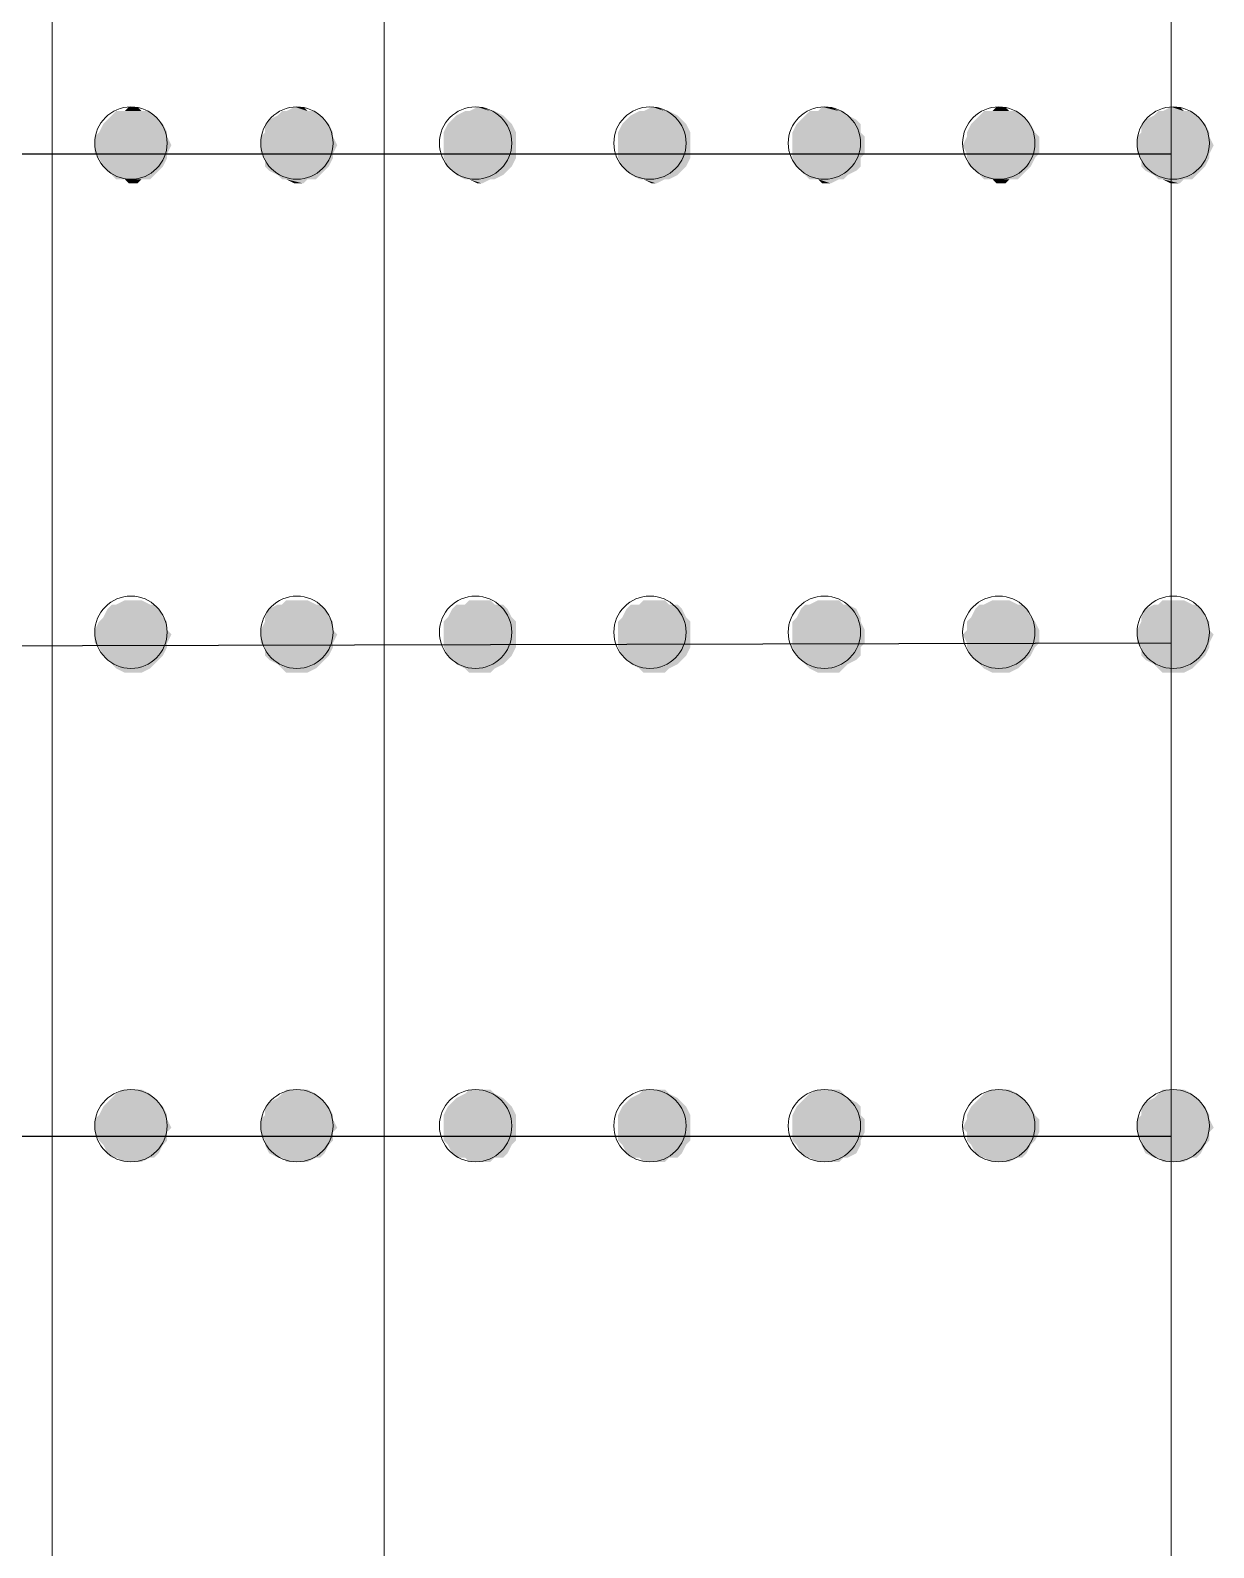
# Model space of a CAD drawing. Header units: inches. Extents: x 2 to 136, y 1 to 96.
# Drawn here: x 90.64 to 96.09, y 52.25 to 59.24 of the extents above; entities that cross this region are included whole.
import ezdxf

# ---------------------------------------------------------------- set-up
doc = ezdxf.new("R2010")
doc.units = ezdxf.units.IN
doc.header["$MEASUREMENT"] = 0
doc.layers.add('PDF_COLUMN', color=251, linetype='Continuous', true_color=0x636466)
doc.layers.add('PDF_Outer Line', color=165, linetype='Continuous', true_color=0x5258ac)
doc.layers.add('PDF_Girt', color=7, linetype='Continuous')

msp = doc.modelspace()

# ---------------------------------------------------------------- linework, layer by layer
at = {"layer": 'PDF_COLUMN', "color": 7, "lineweight": 0}
for centre in [(91.1024, 58.719), (91.8662, 58.719), (91.1024, 56.467), (91.8662, 56.467), (91.1024, 54.1954), (91.8662, 54.1954)]:
    msp.add_circle(centre, 0.1665, dxfattribs=at)
at = {"layer": 'PDF_COLUMN', "lineweight": 0}
for centre in [(92.6887, 58.719), (93.4916, 58.719), (94.2944, 58.719), (95.0973, 58.719), (95.9002, 58.719), (92.6887, 56.467), (93.4916, 56.467), (94.2944, 56.467), (95.0973, 56.467), (95.9002, 56.467), (92.6887, 54.1954), (93.4916, 54.1954), (94.2944, 54.1954), (95.0973, 54.1954), (95.9002, 54.1954)]:
    msp.add_circle(centre, 0.1665, dxfattribs=at)
at = {"layer": 'PDF_COLUMN', "color": 7, "transparency": 33554559}
for points in [[(91.0927, 58.8855), (91.1514, 58.8659), (91.0731, 58.8659)], [(91.1318, 58.8855), (91.0927, 58.8855), (91.1514, 58.8659)], [(91.8564, 58.8855), (91.9151, 58.8659), (91.8172, 58.8659)], [(91.8956, 58.8855), (91.8564, 58.8855), (91.9151, 58.8659)], [(90.9947, 58.8267), (91.2493, 58.8071), (90.9752, 58.8071)], [(91.0143, 58.8463), (91.2297, 58.8267), (90.9947, 58.8267)], [(91.2297, 58.8267), (90.9947, 58.8267), (91.2493, 58.8071)], [(91.0339, 58.8659), (91.2102, 58.8463), (91.0143, 58.8463)], [(91.2102, 58.8463), (91.0143, 58.8463), (91.2297, 58.8267)], [(91.0731, 58.8659), (91.1906, 58.8659), (91.0339, 58.8659)], [(91.1906, 58.8659), (91.0339, 58.8659), (91.2102, 58.8463)], [(91.1514, 58.8659), (91.0731, 58.8659), (91.1906, 58.8659)], [(91.7389, 58.8267), (92.013, 58.8071), (91.7193, 58.8071)], [(91.7781, 58.8463), (91.9935, 58.8267), (91.7389, 58.8267)], [(91.9935, 58.8267), (91.7389, 58.8267), (92.013, 58.8071)], [(91.7976, 58.8659), (91.9739, 58.8463), (91.7781, 58.8463)], [(91.9739, 58.8463), (91.7781, 58.8463), (91.9935, 58.8267)], [(91.8172, 58.8659), (91.9543, 58.8659), (91.7976, 58.8659)], [(91.9543, 58.8659), (91.7976, 58.8659), (91.9739, 58.8463)], [(91.9151, 58.8659), (91.8172, 58.8659), (91.9543, 58.8659)], [(90.9556, 58.768), (91.2689, 58.7484), (90.936, 58.7484)], [(91.2689, 58.7484), (90.936, 58.7484), (91.2885, 58.7092)], [(90.936, 58.7484), (91.2885, 58.7092), (90.936, 58.7092)], [(90.9752, 58.8071), (91.2689, 58.768), (90.9556, 58.768)], [(91.2689, 58.768), (90.9556, 58.768), (91.2689, 58.7484)], [(91.2493, 58.8071), (90.9752, 58.8071), (91.2689, 58.768)], [(91.7193, 58.768), (92.0326, 58.7484), (91.6997, 58.7484)], [(92.0326, 58.7484), (91.6997, 58.7484), (92.0522, 58.7092)], [(91.6997, 58.7484), (92.0522, 58.7092), (91.6997, 58.7092)], [(92.013, 58.8071), (91.7193, 58.8071), (92.0326, 58.768)], [(91.7193, 58.8071), (92.0326, 58.768), (91.7193, 58.768)], [(92.0326, 58.768), (91.7193, 58.768), (92.0326, 58.7484)], [(91.2885, 58.7092), (90.936, 58.7092), (91.2689, 58.6701)], [(90.936, 58.7092), (91.2689, 58.6701), (90.936, 58.6701)], [(92.0522, 58.7092), (91.6997, 58.7092), (92.0326, 58.6701)], [(91.6997, 58.7092), (92.0326, 58.6701), (91.6997, 58.6701)], [(91.2689, 58.6701), (90.936, 58.6701), (91.2689, 58.6505)], [(90.936, 58.6701), (91.2689, 58.6505), (90.9556, 58.6505)], [(91.2689, 58.6505), (90.9556, 58.6505), (91.2493, 58.6113)], [(90.9556, 58.6505), (91.2493, 58.6113), (90.9752, 58.6113)], [(91.2493, 58.6113), (90.9752, 58.6113), (91.2297, 58.5917)], [(90.9752, 58.6113), (91.2297, 58.5917), (90.9947, 58.5917)], [(92.0326, 58.6701), (91.6997, 58.6701), (92.0326, 58.6505)], [(91.6997, 58.6701), (92.0326, 58.6505), (91.7193, 58.6505)], [(92.0326, 58.6505), (91.7193, 58.6505), (92.013, 58.6113)], [(91.7193, 58.6505), (92.013, 58.6113), (91.7193, 58.6113)], [(92.013, 58.6113), (91.7193, 58.6113), (91.9935, 58.5917)], [(91.7193, 58.6113), (91.9935, 58.5917), (91.7389, 58.5917)], [(91.2297, 58.5917), (90.9947, 58.5917), (91.2102, 58.5722)], [(90.9947, 58.5917), (91.2102, 58.5722), (91.0143, 58.5722)], [(91.2102, 58.5722), (91.0143, 58.5722), (91.1906, 58.5526)], [(91.0143, 58.5722), (91.1906, 58.5526), (91.0339, 58.5526)], [(91.1906, 58.5526), (91.0339, 58.5526), (91.1514, 58.5526)], [(91.0339, 58.5526), (91.1514, 58.5526), (91.0731, 58.5526)], [(91.1514, 58.5526), (91.0731, 58.5526), (91.1318, 58.533)], [(91.0731, 58.5526), (91.1318, 58.533), (91.0927, 58.533)], [(91.9935, 58.5917), (91.7389, 58.5917), (91.9739, 58.5722)], [(91.7389, 58.5917), (91.9739, 58.5722), (91.7781, 58.5722)], [(91.9739, 58.5722), (91.7781, 58.5722), (91.9543, 58.5526)], [(91.7781, 58.5722), (91.9543, 58.5526), (91.7976, 58.5526)], [(91.9543, 58.5526), (91.7976, 58.5526), (91.9151, 58.5526)], [(91.7976, 58.5526), (91.9151, 58.5526), (91.8172, 58.5526)], [(91.9151, 58.5526), (91.8172, 58.5526), (91.8956, 58.533)], [(91.8172, 58.5526), (91.8956, 58.533), (91.8564, 58.533)], [(91.0143, 56.5943), (91.2297, 56.5747), (90.9947, 56.5747)], [(91.0339, 56.5943), (91.2102, 56.5943), (91.0143, 56.5943)], [(91.2102, 56.5943), (91.0143, 56.5943), (91.2297, 56.5747)], [(91.0731, 56.6139), (91.1906, 56.5943), (91.0339, 56.5943)], [(91.1906, 56.5943), (91.0339, 56.5943), (91.2102, 56.5943)], [(91.0927, 56.6139), (91.1514, 56.6139), (91.0731, 56.6139)], [(91.1514, 56.6139), (91.0731, 56.6139), (91.1906, 56.5943)], [(91.1318, 56.6139), (91.0927, 56.6139), (91.1514, 56.6139)], [(91.7781, 56.5943), (91.9935, 56.5747), (91.7389, 56.5747)], [(91.7976, 56.5943), (91.9739, 56.5943), (91.7781, 56.5943)], [(91.9739, 56.5943), (91.7781, 56.5943), (91.9935, 56.5747)], [(91.8172, 56.6139), (91.9543, 56.5943), (91.7976, 56.5943)], [(91.9543, 56.5943), (91.7976, 56.5943), (91.9739, 56.5943)], [(91.8564, 56.6139), (91.9151, 56.6139), (91.8172, 56.6139)], [(91.9151, 56.6139), (91.8172, 56.6139), (91.9543, 56.5943)], [(91.8956, 56.6139), (91.8564, 56.6139), (91.9151, 56.6139)], [(90.9556, 56.516), (91.2689, 56.4768), (90.936, 56.4768)], [(90.9752, 56.5355), (91.2689, 56.516), (90.9556, 56.516)], [(91.2689, 56.516), (90.9556, 56.516), (91.2689, 56.4768)], [(90.9947, 56.5747), (91.2493, 56.5355), (90.9752, 56.5355)], [(91.2493, 56.5355), (90.9752, 56.5355), (91.2689, 56.516)], [(91.2297, 56.5747), (90.9947, 56.5747), (91.2493, 56.5355)], [(91.7193, 56.516), (92.0326, 56.4768), (91.6997, 56.4768)], [(91.7389, 56.5747), (92.013, 56.5355), (91.7193, 56.5355)], [(92.013, 56.5355), (91.7193, 56.5355), (92.0326, 56.516)], [(91.7193, 56.5355), (92.0326, 56.516), (91.7193, 56.516)], [(92.0326, 56.516), (91.7193, 56.516), (92.0326, 56.4768)], [(91.9935, 56.5747), (91.7389, 56.5747), (92.013, 56.5355)], [(91.2689, 56.4768), (90.936, 56.4768), (91.2885, 56.4572)], [(90.936, 56.4768), (91.2885, 56.4572), (90.936, 56.4572)], [(91.2885, 56.4572), (90.936, 56.4572), (91.2689, 56.418)], [(90.936, 56.4572), (91.2689, 56.418), (90.936, 56.418)], [(92.0326, 56.4768), (91.6997, 56.4768), (92.0522, 56.4572)], [(91.6997, 56.4768), (92.0522, 56.4572), (91.6997, 56.4572)], [(92.0522, 56.4572), (91.6997, 56.4572), (92.0326, 56.418)], [(91.6997, 56.4572), (92.0326, 56.418), (91.6997, 56.418)], [(91.2689, 56.418), (90.936, 56.418), (91.2689, 56.3985)], [(90.936, 56.418), (91.2689, 56.3985), (90.9556, 56.3985)], [(91.2689, 56.3985), (90.9556, 56.3985), (91.2493, 56.3593)], [(90.9556, 56.3985), (91.2493, 56.3593), (90.9752, 56.3593)], [(92.0326, 56.418), (91.6997, 56.418), (92.0326, 56.3985)], [(91.6997, 56.418), (92.0326, 56.3985), (91.7193, 56.3985)], [(92.0326, 56.3985), (91.7193, 56.3985), (92.013, 56.3593)], [(91.7193, 56.3985), (92.013, 56.3593), (91.7193, 56.3593)], [(91.2493, 56.3593), (90.9752, 56.3593), (91.2297, 56.3397)], [(90.9752, 56.3593), (91.2297, 56.3397), (90.9947, 56.3397)], [(91.2297, 56.3397), (90.9947, 56.3397), (91.2102, 56.3201)], [(90.9947, 56.3397), (91.2102, 56.3201), (91.0143, 56.3201)], [(91.2102, 56.3201), (91.0143, 56.3201), (91.1906, 56.3006)], [(91.0143, 56.3201), (91.1906, 56.3006), (91.0339, 56.3006)], [(92.013, 56.3593), (91.7193, 56.3593), (91.9935, 56.3397)], [(91.7193, 56.3593), (91.9935, 56.3397), (91.7389, 56.3397)], [(91.9935, 56.3397), (91.7389, 56.3397), (91.9739, 56.3201)], [(91.7389, 56.3397), (91.9739, 56.3201), (91.7781, 56.3201)], [(91.9739, 56.3201), (91.7781, 56.3201), (91.9543, 56.3006)], [(91.7781, 56.3201), (91.9543, 56.3006), (91.7976, 56.3006)], [(91.1906, 56.3006), (91.0339, 56.3006), (91.1514, 56.281)], [(91.0339, 56.3006), (91.1514, 56.281), (91.0731, 56.281)], [(91.1514, 56.281), (91.0731, 56.281), (91.1318, 56.281)], [(91.0731, 56.281), (91.1318, 56.281), (91.0927, 56.281)], [(91.9543, 56.3006), (91.7976, 56.3006), (91.9151, 56.281)], [(91.7976, 56.3006), (91.9151, 56.281), (91.8172, 56.281)], [(91.9151, 56.281), (91.8172, 56.281), (91.8956, 56.281)], [(91.8172, 56.281), (91.8956, 56.281), (91.8564, 56.281)], [(91.0731, 54.3619), (91.1906, 54.3423), (91.0339, 54.3423)], [(91.0927, 54.3619), (91.1514, 54.3619), (91.0731, 54.3619)], [(91.1514, 54.3619), (91.0731, 54.3619), (91.1906, 54.3423)], [(91.1318, 54.3619), (91.0927, 54.3619), (91.1514, 54.3619)], [(91.8172, 54.3619), (91.9543, 54.3423), (91.7976, 54.3423)], [(91.8564, 54.3619), (91.9151, 54.3619), (91.8172, 54.3619)], [(91.9151, 54.3619), (91.8172, 54.3619), (91.9543, 54.3423)], [(91.8956, 54.3619), (91.8564, 54.3619), (91.9151, 54.3619)], [(90.9752, 54.2835), (91.2689, 54.2444), (90.9556, 54.2444)], [(90.9947, 54.3031), (91.2493, 54.2835), (90.9752, 54.2835)], [(91.2493, 54.2835), (90.9752, 54.2835), (91.2689, 54.2444)], [(91.0143, 54.3227), (91.2297, 54.3031), (90.9947, 54.3031)], [(91.2297, 54.3031), (90.9947, 54.3031), (91.2493, 54.2835)], [(91.0339, 54.3423), (91.2102, 54.3227), (91.0143, 54.3227)], [(91.2102, 54.3227), (91.0143, 54.3227), (91.2297, 54.3031)], [(91.1906, 54.3423), (91.0339, 54.3423), (91.2102, 54.3227)], [(91.7389, 54.3031), (92.013, 54.2835), (91.7193, 54.2835)], [(92.013, 54.2835), (91.7193, 54.2835), (92.0326, 54.2444)], [(91.7193, 54.2835), (92.0326, 54.2444), (91.7193, 54.2444)], [(91.7781, 54.3227), (91.9935, 54.3031), (91.7389, 54.3031)], [(91.9935, 54.3031), (91.7389, 54.3031), (92.013, 54.2835)], [(91.7976, 54.3423), (91.9739, 54.3227), (91.7781, 54.3227)], [(91.9739, 54.3227), (91.7781, 54.3227), (91.9935, 54.3031)], [(91.9543, 54.3423), (91.7976, 54.3423), (91.9739, 54.3227)], [(90.9556, 54.2444), (91.2689, 54.2248), (90.936, 54.2248)], [(91.2689, 54.2248), (90.936, 54.2248), (91.2885, 54.1856)], [(90.936, 54.2248), (91.2885, 54.1856), (90.936, 54.1856)], [(91.2689, 54.2444), (90.9556, 54.2444), (91.2689, 54.2248)], [(91.7193, 54.2444), (92.0326, 54.2248), (91.6997, 54.2248)], [(92.0326, 54.2248), (91.6997, 54.2248), (92.0522, 54.1856)], [(91.6997, 54.2248), (92.0522, 54.1856), (91.6997, 54.1856)], [(92.0326, 54.2444), (91.7193, 54.2444), (92.0326, 54.2248)], [(91.2885, 54.1856), (90.936, 54.1856), (91.2689, 54.166)], [(90.936, 54.1856), (91.2689, 54.166), (90.936, 54.166)], [(91.2689, 54.166), (90.936, 54.166), (91.2689, 54.1269)], [(90.936, 54.166), (91.2689, 54.1269), (90.9556, 54.1269)], [(92.0522, 54.1856), (91.6997, 54.1856), (92.0326, 54.166)], [(91.6997, 54.1856), (92.0326, 54.166), (91.6997, 54.166)], [(92.0326, 54.166), (91.6997, 54.166), (92.0326, 54.1269)], [(91.6997, 54.166), (92.0326, 54.1269), (91.7193, 54.1269)], [(91.2689, 54.1269), (90.9556, 54.1269), (91.2493, 54.1073)], [(90.9556, 54.1269), (91.2493, 54.1073), (90.9752, 54.1073)], [(91.2493, 54.1073), (90.9752, 54.1073), (91.2297, 54.0681)], [(90.9752, 54.1073), (91.2297, 54.0681), (90.9947, 54.0681)], [(91.2297, 54.0681), (90.9947, 54.0681), (91.2102, 54.0485)], [(90.9947, 54.0681), (91.2102, 54.0485), (91.0143, 54.0485)], [(92.0326, 54.1269), (91.7193, 54.1269), (92.013, 54.1073)], [(91.7193, 54.1269), (92.013, 54.1073), (91.7193, 54.1073)], [(92.013, 54.1073), (91.7193, 54.1073), (91.9935, 54.0681)], [(91.7193, 54.1073), (91.9935, 54.0681), (91.7389, 54.0681)], [(91.9935, 54.0681), (91.7389, 54.0681), (91.9739, 54.0485)], [(91.7389, 54.0681), (91.9739, 54.0485), (91.7781, 54.0485)], [(91.2102, 54.0485), (91.0143, 54.0485), (91.1906, 54.0485)], [(91.0143, 54.0485), (91.1906, 54.0485), (91.0339, 54.0485)], [(91.1906, 54.0485), (91.0339, 54.0485), (91.1514, 54.0289)], [(91.0339, 54.0485), (91.1514, 54.0289), (91.0731, 54.0289)], [(91.1514, 54.0289), (91.0731, 54.0289), (91.1318, 54.0289)], [(91.0731, 54.0289), (91.1318, 54.0289), (91.0927, 54.0289)], [(91.9739, 54.0485), (91.7781, 54.0485), (91.9543, 54.0485)], [(91.7781, 54.0485), (91.9543, 54.0485), (91.7976, 54.0485)], [(91.9543, 54.0485), (91.7976, 54.0485), (91.9151, 54.0289)], [(91.7976, 54.0485), (91.9151, 54.0289), (91.8172, 54.0289)], [(91.9151, 54.0289), (91.8172, 54.0289), (91.8956, 54.0289)], [(91.8172, 54.0289), (91.8956, 54.0289), (91.8564, 54.0289)]]:
    msp.add_solid(points, dxfattribs=at)
at = {"layer": 'PDF_COLUMN', "transparency": 33554559}
for points in [[(92.6984, 58.8855), (92.7572, 58.8659), (92.6593, 58.8659)], [(92.718, 58.8855), (92.6984, 58.8855), (92.7572, 58.8659)], [(93.5013, 58.8855), (93.5601, 58.8659), (93.4622, 58.8659)], [(93.5209, 58.8855), (93.5013, 58.8855), (93.5601, 58.8659)], [(94.2847, 58.8855), (94.363, 58.8659), (94.2651, 58.8659)], [(94.3238, 58.8855), (94.2847, 58.8855), (94.363, 58.8659)], [(95.0875, 58.8855), (95.1463, 58.8659), (95.068, 58.8659)], [(95.1267, 58.8855), (95.0875, 58.8855), (95.1463, 58.8659)], [(95.8904, 58.8855), (95.9492, 58.8659), (95.8513, 58.8659)], [(95.9296, 58.8855), (95.8904, 58.8855), (95.9492, 58.8659)], [(92.581, 58.8267), (92.8551, 58.8071), (92.5614, 58.8071)], [(92.6005, 58.8463), (92.8355, 58.8267), (92.581, 58.8267)], [(92.8355, 58.8267), (92.581, 58.8267), (92.8551, 58.8071)], [(92.6397, 58.8659), (92.8159, 58.8463), (92.6005, 58.8463)], [(92.8159, 58.8463), (92.6005, 58.8463), (92.8355, 58.8267)], [(92.6593, 58.8659), (92.7768, 58.8659), (92.6397, 58.8659)], [(92.7768, 58.8659), (92.6397, 58.8659), (92.8159, 58.8463)], [(92.7572, 58.8659), (92.6593, 58.8659), (92.7768, 58.8659)], [(93.3838, 58.8267), (93.658, 58.8071), (93.3643, 58.8071)], [(93.4034, 58.8463), (93.6384, 58.8267), (93.3838, 58.8267)], [(93.6384, 58.8267), (93.3838, 58.8267), (93.658, 58.8071)], [(93.4426, 58.8659), (93.6188, 58.8463), (93.4034, 58.8463)], [(93.6188, 58.8463), (93.4034, 58.8463), (93.6384, 58.8267)], [(93.4622, 58.8659), (93.5797, 58.8659), (93.4426, 58.8659)], [(93.5797, 58.8659), (93.4426, 58.8659), (93.6188, 58.8463)], [(93.5601, 58.8659), (93.4622, 58.8659), (93.5797, 58.8659)], [(94.1867, 58.8267), (94.4609, 58.8071), (94.1672, 58.8071)], [(94.2063, 58.8463), (94.4413, 58.8267), (94.1867, 58.8267)], [(94.4413, 58.8267), (94.1867, 58.8267), (94.4609, 58.8071)], [(94.2259, 58.8659), (94.4022, 58.8463), (94.2063, 58.8463)], [(94.4022, 58.8463), (94.2063, 58.8463), (94.4413, 58.8267)], [(94.2651, 58.8659), (94.3826, 58.8659), (94.2259, 58.8659)], [(94.3826, 58.8659), (94.2259, 58.8659), (94.4022, 58.8463)], [(94.363, 58.8659), (94.2651, 58.8659), (94.3826, 58.8659)], [(94.9896, 58.8267), (95.2442, 58.8071), (94.9701, 58.8071)], [(95.0092, 58.8463), (95.2246, 58.8267), (94.9896, 58.8267)], [(95.2246, 58.8267), (94.9896, 58.8267), (95.2442, 58.8071)], [(95.0288, 58.8659), (95.205, 58.8463), (95.0092, 58.8463)], [(95.205, 58.8463), (95.0092, 58.8463), (95.2246, 58.8267)], [(95.068, 58.8659), (95.1855, 58.8659), (95.0288, 58.8659)], [(95.1855, 58.8659), (95.0288, 58.8659), (95.205, 58.8463)], [(95.1463, 58.8659), (95.068, 58.8659), (95.1855, 58.8659)], [(95.7729, 58.8267), (96.0471, 58.8071), (95.7534, 58.8071)], [(95.8121, 58.8463), (96.0275, 58.8267), (95.7729, 58.8267)], [(96.0275, 58.8267), (95.7729, 58.8267), (96.0471, 58.8071)], [(95.8317, 58.8659), (96.0079, 58.8463), (95.8121, 58.8463)], [(96.0079, 58.8463), (95.8121, 58.8463), (96.0275, 58.8267)], [(95.8513, 58.8659), (95.9884, 58.8659), (95.8317, 58.8659)], [(95.9884, 58.8659), (95.8317, 58.8659), (96.0079, 58.8463)], [(95.9492, 58.8659), (95.8513, 58.8659), (95.9884, 58.8659)], [(92.5614, 58.8071), (92.8747, 58.768), (92.5418, 58.768)], [(92.8747, 58.768), (92.5418, 58.768), (92.8747, 58.7484)], [(92.5418, 58.768), (92.8747, 58.7484), (92.5418, 58.7484)], [(92.8747, 58.7484), (92.5418, 58.7484), (92.8747, 58.7092)], [(92.5418, 58.7484), (92.8747, 58.7092), (92.5418, 58.7092)], [(92.8551, 58.8071), (92.5614, 58.8071), (92.8747, 58.768)], [(93.3643, 58.8071), (93.6776, 58.768), (93.3447, 58.768)], [(93.6776, 58.768), (93.3447, 58.768), (93.6776, 58.7484)], [(93.3447, 58.768), (93.6776, 58.7484), (93.3447, 58.7484)], [(93.6776, 58.7484), (93.3447, 58.7484), (93.6776, 58.7092)], [(93.3447, 58.7484), (93.6776, 58.7092), (93.3447, 58.7092)], [(93.658, 58.8071), (93.3643, 58.8071), (93.6776, 58.768)], [(94.1672, 58.8071), (94.4609, 58.768), (94.1476, 58.768)], [(94.4609, 58.768), (94.1476, 58.768), (94.4805, 58.7484)], [(94.1476, 58.768), (94.4805, 58.7484), (94.1476, 58.7484)], [(94.4805, 58.7484), (94.1476, 58.7484), (94.4805, 58.7092)], [(94.1476, 58.7484), (94.4805, 58.7092), (94.1476, 58.7092)], [(94.4609, 58.8071), (94.1672, 58.8071), (94.4609, 58.768)], [(94.9505, 58.7484), (95.2834, 58.7092), (94.9309, 58.7092)], [(94.9701, 58.8071), (95.2638, 58.768), (94.9505, 58.768)], [(95.2638, 58.768), (94.9505, 58.768), (95.2834, 58.7484)], [(94.9505, 58.768), (95.2834, 58.7484), (94.9505, 58.7484)], [(95.2834, 58.7484), (94.9505, 58.7484), (95.2834, 58.7092)], [(95.2442, 58.8071), (94.9701, 58.8071), (95.2638, 58.768)], [(95.7534, 58.768), (96.0667, 58.7484), (95.7338, 58.7484)], [(96.0667, 58.7484), (95.7338, 58.7484), (96.0863, 58.7092)], [(95.7338, 58.7484), (96.0863, 58.7092), (95.7338, 58.7092)], [(96.0471, 58.8071), (95.7534, 58.8071), (96.0667, 58.768)], [(95.7534, 58.8071), (96.0667, 58.768), (95.7534, 58.768)], [(96.0667, 58.768), (95.7534, 58.768), (96.0667, 58.7484)], [(92.8747, 58.7092), (92.5418, 58.7092), (92.8747, 58.6701)], [(92.5418, 58.7092), (92.8747, 58.6701), (92.5418, 58.6701)], [(93.6776, 58.7092), (93.3447, 58.7092), (93.6776, 58.6701)], [(93.3447, 58.7092), (93.6776, 58.6701), (93.3447, 58.6701)], [(94.4805, 58.7092), (94.1476, 58.7092), (94.4805, 58.6701)], [(94.1476, 58.7092), (94.4805, 58.6701), (94.1476, 58.6701)], [(95.2834, 58.7092), (94.9309, 58.7092), (95.2834, 58.6701)], [(94.9309, 58.7092), (95.2834, 58.6701), (94.9505, 58.6701)], [(96.0863, 58.7092), (95.7338, 58.7092), (96.0667, 58.6701)], [(95.7338, 58.7092), (96.0667, 58.6701), (95.7338, 58.6701)], [(92.8747, 58.6701), (92.5418, 58.6701), (92.8747, 58.6505)], [(92.5418, 58.6701), (92.8747, 58.6505), (92.5418, 58.6505)], [(92.8747, 58.6505), (92.5418, 58.6505), (92.8551, 58.6113)], [(92.5418, 58.6505), (92.8551, 58.6113), (92.5614, 58.6113)], [(92.8551, 58.6113), (92.5614, 58.6113), (92.8355, 58.5917)], [(92.5614, 58.6113), (92.8355, 58.5917), (92.581, 58.5917)], [(93.6776, 58.6701), (93.3447, 58.6701), (93.6776, 58.6505)], [(93.3447, 58.6701), (93.6776, 58.6505), (93.3447, 58.6505)], [(93.6776, 58.6505), (93.3447, 58.6505), (93.658, 58.6113)], [(93.3447, 58.6505), (93.658, 58.6113), (93.3643, 58.6113)], [(93.658, 58.6113), (93.3643, 58.6113), (93.6384, 58.5917)], [(93.3643, 58.6113), (93.6384, 58.5917), (93.3838, 58.5917)], [(94.4805, 58.6701), (94.1476, 58.6701), (94.4609, 58.6505)], [(94.1476, 58.6701), (94.4609, 58.6505), (94.1476, 58.6505)], [(94.4609, 58.6505), (94.1476, 58.6505), (94.4609, 58.6113)], [(94.1476, 58.6505), (94.4609, 58.6113), (94.1672, 58.6113)], [(94.4609, 58.6113), (94.1672, 58.6113), (94.4413, 58.5917)], [(94.1672, 58.6113), (94.4413, 58.5917), (94.1867, 58.5917)], [(95.2834, 58.6701), (94.9505, 58.6701), (95.2638, 58.6505)], [(94.9505, 58.6701), (95.2638, 58.6505), (94.9505, 58.6505)], [(95.2638, 58.6505), (94.9505, 58.6505), (95.2442, 58.6113)], [(94.9505, 58.6505), (95.2442, 58.6113), (94.9701, 58.6113)], [(95.2442, 58.6113), (94.9701, 58.6113), (95.2246, 58.5917)], [(94.9701, 58.6113), (95.2246, 58.5917), (94.9896, 58.5917)], [(96.0667, 58.6701), (95.7338, 58.6701), (96.0667, 58.6505)], [(95.7338, 58.6701), (96.0667, 58.6505), (95.7534, 58.6505)], [(96.0667, 58.6505), (95.7534, 58.6505), (96.0471, 58.6113)], [(95.7534, 58.6505), (96.0471, 58.6113), (95.7534, 58.6113)], [(96.0471, 58.6113), (95.7534, 58.6113), (96.0275, 58.5917)], [(95.7534, 58.6113), (96.0275, 58.5917), (95.7729, 58.5917)], [(92.8355, 58.5917), (92.581, 58.5917), (92.8159, 58.5722)], [(92.581, 58.5917), (92.8159, 58.5722), (92.6005, 58.5722)], [(92.8159, 58.5722), (92.6005, 58.5722), (92.7768, 58.5526)], [(92.6005, 58.5722), (92.7768, 58.5526), (92.6397, 58.5526)], [(92.7768, 58.5526), (92.6397, 58.5526), (92.7572, 58.5526)], [(92.6397, 58.5526), (92.7572, 58.5526), (92.6593, 58.5526)], [(92.7572, 58.5526), (92.6593, 58.5526), (92.718, 58.533)], [(92.6593, 58.5526), (92.718, 58.533), (92.6984, 58.533)], [(93.6384, 58.5917), (93.3838, 58.5917), (93.6188, 58.5722)], [(93.3838, 58.5917), (93.6188, 58.5722), (93.4034, 58.5722)], [(93.6188, 58.5722), (93.4034, 58.5722), (93.5797, 58.5526)], [(93.4034, 58.5722), (93.5797, 58.5526), (93.4426, 58.5526)], [(93.5797, 58.5526), (93.4426, 58.5526), (93.5601, 58.5526)], [(93.4426, 58.5526), (93.5601, 58.5526), (93.4622, 58.5526)], [(93.5601, 58.5526), (93.4622, 58.5526), (93.5209, 58.533)], [(93.4622, 58.5526), (93.5209, 58.533), (93.5013, 58.533)], [(94.4413, 58.5917), (94.1867, 58.5917), (94.4022, 58.5722)], [(94.1867, 58.5917), (94.4022, 58.5722), (94.2063, 58.5722)], [(94.4022, 58.5722), (94.2063, 58.5722), (94.3826, 58.5526)], [(94.2063, 58.5722), (94.3826, 58.5526), (94.2259, 58.5526)], [(94.3826, 58.5526), (94.2259, 58.5526), (94.363, 58.5526)], [(94.2259, 58.5526), (94.363, 58.5526), (94.2651, 58.5526)], [(94.363, 58.5526), (94.2651, 58.5526), (94.3238, 58.533)], [(94.2651, 58.5526), (94.3238, 58.533), (94.2847, 58.533)], [(95.2246, 58.5917), (94.9896, 58.5917), (95.205, 58.5722)], [(94.9896, 58.5917), (95.205, 58.5722), (95.0092, 58.5722)], [(95.205, 58.5722), (95.0092, 58.5722), (95.1855, 58.5526)], [(95.0092, 58.5722), (95.1855, 58.5526), (95.0288, 58.5526)], [(95.1855, 58.5526), (95.0288, 58.5526), (95.1463, 58.5526)], [(95.0288, 58.5526), (95.1463, 58.5526), (95.068, 58.5526)], [(95.1463, 58.5526), (95.068, 58.5526), (95.1267, 58.533)], [(95.068, 58.5526), (95.1267, 58.533), (95.0875, 58.533)], [(96.0275, 58.5917), (95.7729, 58.5917), (96.0079, 58.5722)], [(95.7729, 58.5917), (96.0079, 58.5722), (95.8121, 58.5722)], [(96.0079, 58.5722), (95.8121, 58.5722), (95.9884, 58.5526)], [(95.8121, 58.5722), (95.9884, 58.5526), (95.8317, 58.5526)], [(95.9884, 58.5526), (95.8317, 58.5526), (95.9492, 58.5526)], [(95.8317, 58.5526), (95.9492, 58.5526), (95.8513, 58.5526)], [(95.9492, 58.5526), (95.8513, 58.5526), (95.9296, 58.533)], [(95.8513, 58.5526), (95.9296, 58.533), (95.8904, 58.533)], [(92.6005, 56.5943), (92.8355, 56.5747), (92.581, 56.5747)], [(92.6397, 56.5943), (92.8159, 56.5943), (92.6005, 56.5943)], [(92.8159, 56.5943), (92.6005, 56.5943), (92.8355, 56.5747)], [(92.6593, 56.6139), (92.7768, 56.5943), (92.6397, 56.5943)], [(92.7768, 56.5943), (92.6397, 56.5943), (92.8159, 56.5943)], [(92.6984, 56.6139), (92.7572, 56.6139), (92.6593, 56.6139)], [(92.7572, 56.6139), (92.6593, 56.6139), (92.7768, 56.5943)], [(92.718, 56.6139), (92.6984, 56.6139), (92.7572, 56.6139)], [(93.4034, 56.5943), (93.6384, 56.5747), (93.3838, 56.5747)], [(93.4426, 56.5943), (93.6188, 56.5943), (93.4034, 56.5943)], [(93.6188, 56.5943), (93.4034, 56.5943), (93.6384, 56.5747)], [(93.4622, 56.6139), (93.5797, 56.5943), (93.4426, 56.5943)], [(93.5797, 56.5943), (93.4426, 56.5943), (93.6188, 56.5943)], [(93.5013, 56.6139), (93.5601, 56.6139), (93.4622, 56.6139)], [(93.5601, 56.6139), (93.4622, 56.6139), (93.5797, 56.5943)], [(93.5209, 56.6139), (93.5013, 56.6139), (93.5601, 56.6139)], [(94.2063, 56.5943), (94.4413, 56.5747), (94.1867, 56.5747)], [(94.2259, 56.5943), (94.4022, 56.5943), (94.2063, 56.5943)], [(94.4022, 56.5943), (94.2063, 56.5943), (94.4413, 56.5747)], [(94.2651, 56.6139), (94.3826, 56.5943), (94.2259, 56.5943)], [(94.3826, 56.5943), (94.2259, 56.5943), (94.4022, 56.5943)], [(94.2847, 56.6139), (94.363, 56.6139), (94.2651, 56.6139)], [(94.363, 56.6139), (94.2651, 56.6139), (94.3826, 56.5943)], [(94.3238, 56.6139), (94.2847, 56.6139), (94.363, 56.6139)], [(95.0092, 56.5943), (95.2246, 56.5747), (94.9896, 56.5747)], [(95.0288, 56.5943), (95.205, 56.5943), (95.0092, 56.5943)], [(95.205, 56.5943), (95.0092, 56.5943), (95.2246, 56.5747)], [(95.068, 56.6139), (95.1855, 56.5943), (95.0288, 56.5943)], [(95.1855, 56.5943), (95.0288, 56.5943), (95.205, 56.5943)], [(95.0875, 56.6139), (95.1463, 56.6139), (95.068, 56.6139)], [(95.1463, 56.6139), (95.068, 56.6139), (95.1855, 56.5943)], [(95.1267, 56.6139), (95.0875, 56.6139), (95.1463, 56.6139)], [(95.8121, 56.5943), (96.0275, 56.5747), (95.7729, 56.5747)], [(95.8317, 56.5943), (96.0079, 56.5943), (95.8121, 56.5943)], [(96.0079, 56.5943), (95.8121, 56.5943), (96.0275, 56.5747)], [(95.8513, 56.6139), (95.9884, 56.5943), (95.8317, 56.5943)], [(95.9884, 56.5943), (95.8317, 56.5943), (96.0079, 56.5943)], [(95.8904, 56.6139), (95.9492, 56.6139), (95.8513, 56.6139)], [(95.9492, 56.6139), (95.8513, 56.6139), (95.9884, 56.5943)], [(95.9296, 56.6139), (95.8904, 56.6139), (95.9492, 56.6139)], [(92.5614, 56.5355), (92.8747, 56.516), (92.5418, 56.516)], [(92.8747, 56.516), (92.5418, 56.516), (92.8747, 56.4768)], [(92.5418, 56.516), (92.8747, 56.4768), (92.5418, 56.4768)], [(92.581, 56.5747), (92.8551, 56.5355), (92.5614, 56.5355)], [(92.8551, 56.5355), (92.5614, 56.5355), (92.8747, 56.516)], [(92.8355, 56.5747), (92.581, 56.5747), (92.8551, 56.5355)], [(93.3643, 56.5355), (93.6776, 56.516), (93.3447, 56.516)], [(93.6776, 56.516), (93.3447, 56.516), (93.6776, 56.4768)], [(93.3447, 56.516), (93.6776, 56.4768), (93.3447, 56.4768)], [(93.3838, 56.5747), (93.658, 56.5355), (93.3643, 56.5355)], [(93.658, 56.5355), (93.3643, 56.5355), (93.6776, 56.516)], [(93.6384, 56.5747), (93.3838, 56.5747), (93.658, 56.5355)], [(94.1672, 56.5355), (94.4609, 56.516), (94.1476, 56.516)], [(94.4609, 56.516), (94.1476, 56.516), (94.4805, 56.4768)], [(94.1476, 56.516), (94.4805, 56.4768), (94.1476, 56.4768)], [(94.1867, 56.5747), (94.4609, 56.5355), (94.1672, 56.5355)], [(94.4609, 56.5355), (94.1672, 56.5355), (94.4609, 56.516)], [(94.4413, 56.5747), (94.1867, 56.5747), (94.4609, 56.5355)], [(94.9701, 56.5355), (95.2638, 56.516), (94.9505, 56.516)], [(95.2638, 56.516), (94.9505, 56.516), (95.2834, 56.4768)], [(94.9505, 56.516), (95.2834, 56.4768), (94.9505, 56.4768)], [(94.9896, 56.5747), (95.2442, 56.5355), (94.9701, 56.5355)], [(95.2442, 56.5355), (94.9701, 56.5355), (95.2638, 56.516)], [(95.2246, 56.5747), (94.9896, 56.5747), (95.2442, 56.5355)], [(95.7534, 56.516), (96.0667, 56.4768), (95.7338, 56.4768)], [(95.7729, 56.5747), (96.0471, 56.5355), (95.7534, 56.5355)], [(96.0471, 56.5355), (95.7534, 56.5355), (96.0667, 56.516)], [(95.7534, 56.5355), (96.0667, 56.516), (95.7534, 56.516)], [(96.0667, 56.516), (95.7534, 56.516), (96.0667, 56.4768)], [(96.0275, 56.5747), (95.7729, 56.5747), (96.0471, 56.5355)], [(92.8747, 56.4768), (92.5418, 56.4768), (92.8747, 56.4572)], [(92.5418, 56.4768), (92.8747, 56.4572), (92.5418, 56.4572)], [(92.8747, 56.4572), (92.5418, 56.4572), (92.8747, 56.418)], [(92.5418, 56.4572), (92.8747, 56.418), (92.5418, 56.418)], [(93.6776, 56.4768), (93.3447, 56.4768), (93.6776, 56.4572)], [(93.3447, 56.4768), (93.6776, 56.4572), (93.3447, 56.4572)], [(93.6776, 56.4572), (93.3447, 56.4572), (93.6776, 56.418)], [(93.3447, 56.4572), (93.6776, 56.418), (93.3447, 56.418)], [(94.4805, 56.4768), (94.1476, 56.4768), (94.4805, 56.4572)], [(94.1476, 56.4768), (94.4805, 56.4572), (94.1476, 56.4572)], [(94.4805, 56.4572), (94.1476, 56.4572), (94.4805, 56.418)], [(94.1476, 56.4572), (94.4805, 56.418), (94.1476, 56.418)], [(94.9505, 56.4768), (95.2834, 56.4572), (94.9309, 56.4572)], [(95.2834, 56.4572), (94.9309, 56.4572), (95.2834, 56.418)], [(94.9309, 56.4572), (95.2834, 56.418), (94.9505, 56.418)], [(95.2834, 56.4768), (94.9505, 56.4768), (95.2834, 56.4572)], [(96.0667, 56.4768), (95.7338, 56.4768), (96.0863, 56.4572)], [(95.7338, 56.4768), (96.0863, 56.4572), (95.7338, 56.4572)], [(96.0863, 56.4572), (95.7338, 56.4572), (96.0667, 56.418)], [(95.7338, 56.4572), (96.0667, 56.418), (95.7338, 56.418)], [(92.8747, 56.418), (92.5418, 56.418), (92.8747, 56.3985)], [(92.5418, 56.418), (92.8747, 56.3985), (92.5418, 56.3985)], [(92.8747, 56.3985), (92.5418, 56.3985), (92.8551, 56.3593)], [(92.5418, 56.3985), (92.8551, 56.3593), (92.5614, 56.3593)], [(93.6776, 56.418), (93.3447, 56.418), (93.6776, 56.3985)], [(93.3447, 56.418), (93.6776, 56.3985), (93.3447, 56.3985)], [(93.6776, 56.3985), (93.3447, 56.3985), (93.658, 56.3593)], [(93.3447, 56.3985), (93.658, 56.3593), (93.3643, 56.3593)], [(94.4805, 56.418), (94.1476, 56.418), (94.4609, 56.3985)], [(94.1476, 56.418), (94.4609, 56.3985), (94.1476, 56.3985)], [(94.4609, 56.3985), (94.1476, 56.3985), (94.4609, 56.3593)], [(94.1476, 56.3985), (94.4609, 56.3593), (94.1672, 56.3593)], [(95.2834, 56.418), (94.9505, 56.418), (95.2638, 56.3985)], [(94.9505, 56.418), (95.2638, 56.3985), (94.9505, 56.3985)], [(95.2638, 56.3985), (94.9505, 56.3985), (95.2442, 56.3593)], [(94.9505, 56.3985), (95.2442, 56.3593), (94.9701, 56.3593)], [(96.0667, 56.418), (95.7338, 56.418), (96.0667, 56.3985)], [(95.7338, 56.418), (96.0667, 56.3985), (95.7534, 56.3985)], [(96.0667, 56.3985), (95.7534, 56.3985), (96.0471, 56.3593)], [(95.7534, 56.3985), (96.0471, 56.3593), (95.7534, 56.3593)], [(92.8551, 56.3593), (92.5614, 56.3593), (92.8355, 56.3397)], [(92.5614, 56.3593), (92.8355, 56.3397), (92.581, 56.3397)], [(92.8355, 56.3397), (92.581, 56.3397), (92.8159, 56.3201)], [(92.581, 56.3397), (92.8159, 56.3201), (92.6005, 56.3201)], [(92.8159, 56.3201), (92.6005, 56.3201), (92.7768, 56.3006)], [(92.6005, 56.3201), (92.7768, 56.3006), (92.6397, 56.3006)], [(93.658, 56.3593), (93.3643, 56.3593), (93.6384, 56.3397)], [(93.3643, 56.3593), (93.6384, 56.3397), (93.3838, 56.3397)], [(93.6384, 56.3397), (93.3838, 56.3397), (93.6188, 56.3201)], [(93.3838, 56.3397), (93.6188, 56.3201), (93.4034, 56.3201)], [(93.6188, 56.3201), (93.4034, 56.3201), (93.5797, 56.3006)], [(93.4034, 56.3201), (93.5797, 56.3006), (93.4426, 56.3006)], [(94.4609, 56.3593), (94.1672, 56.3593), (94.4413, 56.3397)], [(94.1672, 56.3593), (94.4413, 56.3397), (94.1867, 56.3397)], [(94.4413, 56.3397), (94.1867, 56.3397), (94.4022, 56.3201)], [(94.1867, 56.3397), (94.4022, 56.3201), (94.2063, 56.3201)], [(94.4022, 56.3201), (94.2063, 56.3201), (94.3826, 56.3006)], [(94.2063, 56.3201), (94.3826, 56.3006), (94.2259, 56.3006)], [(95.2442, 56.3593), (94.9701, 56.3593), (95.2246, 56.3397)], [(94.9701, 56.3593), (95.2246, 56.3397), (94.9896, 56.3397)], [(95.2246, 56.3397), (94.9896, 56.3397), (95.205, 56.3201)], [(94.9896, 56.3397), (95.205, 56.3201), (95.0092, 56.3201)], [(95.205, 56.3201), (95.0092, 56.3201), (95.1855, 56.3006)], [(95.0092, 56.3201), (95.1855, 56.3006), (95.0288, 56.3006)], [(96.0471, 56.3593), (95.7534, 56.3593), (96.0275, 56.3397)], [(95.7534, 56.3593), (96.0275, 56.3397), (95.7729, 56.3397)], [(96.0275, 56.3397), (95.7729, 56.3397), (96.0079, 56.3201)], [(95.7729, 56.3397), (96.0079, 56.3201), (95.8121, 56.3201)], [(96.0079, 56.3201), (95.8121, 56.3201), (95.9884, 56.3006)], [(95.8121, 56.3201), (95.9884, 56.3006), (95.8317, 56.3006)], [(92.7768, 56.3006), (92.6397, 56.3006), (92.7572, 56.281)], [(92.6397, 56.3006), (92.7572, 56.281), (92.6593, 56.281)], [(92.7572, 56.281), (92.6593, 56.281), (92.718, 56.281)], [(92.6593, 56.281), (92.718, 56.281), (92.6984, 56.281)], [(93.5797, 56.3006), (93.4426, 56.3006), (93.5601, 56.281)], [(93.4426, 56.3006), (93.5601, 56.281), (93.4622, 56.281)], [(93.5601, 56.281), (93.4622, 56.281), (93.5209, 56.281)], [(93.4622, 56.281), (93.5209, 56.281), (93.5013, 56.281)], [(94.3826, 56.3006), (94.2259, 56.3006), (94.363, 56.281)], [(94.2259, 56.3006), (94.363, 56.281), (94.2651, 56.281)], [(94.363, 56.281), (94.2651, 56.281), (94.3238, 56.281)], [(94.2651, 56.281), (94.3238, 56.281), (94.2847, 56.281)], [(95.1855, 56.3006), (95.0288, 56.3006), (95.1463, 56.281)], [(95.0288, 56.3006), (95.1463, 56.281), (95.068, 56.281)], [(95.1463, 56.281), (95.068, 56.281), (95.1267, 56.281)], [(95.068, 56.281), (95.1267, 56.281), (95.0875, 56.281)], [(95.9884, 56.3006), (95.8317, 56.3006), (95.9492, 56.281)], [(95.8317, 56.3006), (95.9492, 56.281), (95.8513, 56.281)], [(95.9492, 56.281), (95.8513, 56.281), (95.9296, 56.281)], [(95.8513, 56.281), (95.9296, 56.281), (95.8904, 56.281)], [(92.6593, 54.3619), (92.7768, 54.3423), (92.6397, 54.3423)], [(92.6984, 54.3619), (92.7572, 54.3619), (92.6593, 54.3619)], [(92.7572, 54.3619), (92.6593, 54.3619), (92.7768, 54.3423)], [(92.718, 54.3619), (92.6984, 54.3619), (92.7572, 54.3619)], [(93.4622, 54.3619), (93.5797, 54.3423), (93.4426, 54.3423)], [(93.5013, 54.3619), (93.5601, 54.3619), (93.4622, 54.3619)], [(93.5601, 54.3619), (93.4622, 54.3619), (93.5797, 54.3423)], [(93.5209, 54.3619), (93.5013, 54.3619), (93.5601, 54.3619)], [(94.2651, 54.3619), (94.3826, 54.3423), (94.2259, 54.3423)], [(94.2847, 54.3619), (94.363, 54.3619), (94.2651, 54.3619)], [(94.363, 54.3619), (94.2651, 54.3619), (94.3826, 54.3423)], [(94.3238, 54.3619), (94.2847, 54.3619), (94.363, 54.3619)], [(95.068, 54.3619), (95.1855, 54.3423), (95.0288, 54.3423)], [(95.0875, 54.3619), (95.1463, 54.3619), (95.068, 54.3619)], [(95.1463, 54.3619), (95.068, 54.3619), (95.1855, 54.3423)], [(95.1267, 54.3619), (95.0875, 54.3619), (95.1463, 54.3619)], [(95.8513, 54.3619), (95.9884, 54.3423), (95.8317, 54.3423)], [(95.8904, 54.3619), (95.9492, 54.3619), (95.8513, 54.3619)], [(95.9492, 54.3619), (95.8513, 54.3619), (95.9884, 54.3423)], [(95.9296, 54.3619), (95.8904, 54.3619), (95.9492, 54.3619)], [(92.5614, 54.2835), (92.8747, 54.2444), (92.5418, 54.2444)], [(92.581, 54.3031), (92.8551, 54.2835), (92.5614, 54.2835)], [(92.8551, 54.2835), (92.5614, 54.2835), (92.8747, 54.2444)], [(92.6005, 54.3227), (92.8355, 54.3031), (92.581, 54.3031)], [(92.8355, 54.3031), (92.581, 54.3031), (92.8551, 54.2835)], [(92.6397, 54.3423), (92.8159, 54.3227), (92.6005, 54.3227)], [(92.8159, 54.3227), (92.6005, 54.3227), (92.8355, 54.3031)], [(92.7768, 54.3423), (92.6397, 54.3423), (92.8159, 54.3227)], [(93.3643, 54.2835), (93.6776, 54.2444), (93.3447, 54.2444)], [(93.3838, 54.3031), (93.658, 54.2835), (93.3643, 54.2835)], [(93.658, 54.2835), (93.3643, 54.2835), (93.6776, 54.2444)], [(93.4034, 54.3227), (93.6384, 54.3031), (93.3838, 54.3031)], [(93.6384, 54.3031), (93.3838, 54.3031), (93.658, 54.2835)], [(93.4426, 54.3423), (93.6188, 54.3227), (93.4034, 54.3227)], [(93.6188, 54.3227), (93.4034, 54.3227), (93.6384, 54.3031)], [(93.5797, 54.3423), (93.4426, 54.3423), (93.6188, 54.3227)], [(94.1672, 54.2835), (94.4609, 54.2444), (94.1476, 54.2444)], [(94.1867, 54.3031), (94.4609, 54.2835), (94.1672, 54.2835)], [(94.4609, 54.2835), (94.1672, 54.2835), (94.4609, 54.2444)], [(94.2063, 54.3227), (94.4413, 54.3031), (94.1867, 54.3031)], [(94.4413, 54.3031), (94.1867, 54.3031), (94.4609, 54.2835)], [(94.2259, 54.3423), (94.4022, 54.3227), (94.2063, 54.3227)], [(94.4022, 54.3227), (94.2063, 54.3227), (94.4413, 54.3031)], [(94.3826, 54.3423), (94.2259, 54.3423), (94.4022, 54.3227)], [(94.9701, 54.2835), (95.2638, 54.2444), (94.9505, 54.2444)], [(94.9896, 54.3031), (95.2442, 54.2835), (94.9701, 54.2835)], [(95.2442, 54.2835), (94.9701, 54.2835), (95.2638, 54.2444)], [(95.0092, 54.3227), (95.2246, 54.3031), (94.9896, 54.3031)], [(95.2246, 54.3031), (94.9896, 54.3031), (95.2442, 54.2835)], [(95.0288, 54.3423), (95.205, 54.3227), (95.0092, 54.3227)], [(95.205, 54.3227), (95.0092, 54.3227), (95.2246, 54.3031)], [(95.1855, 54.3423), (95.0288, 54.3423), (95.205, 54.3227)], [(95.7729, 54.3031), (96.0471, 54.2835), (95.7534, 54.2835)], [(96.0471, 54.2835), (95.7534, 54.2835), (96.0667, 54.2444)], [(95.7534, 54.2835), (96.0667, 54.2444), (95.7534, 54.2444)], [(95.8121, 54.3227), (96.0275, 54.3031), (95.7729, 54.3031)], [(96.0275, 54.3031), (95.7729, 54.3031), (96.0471, 54.2835)], [(95.8317, 54.3423), (96.0079, 54.3227), (95.8121, 54.3227)], [(96.0079, 54.3227), (95.8121, 54.3227), (96.0275, 54.3031)], [(95.9884, 54.3423), (95.8317, 54.3423), (96.0079, 54.3227)], [(92.8747, 54.2444), (92.5418, 54.2444), (92.8747, 54.2248)], [(92.5418, 54.2444), (92.8747, 54.2248), (92.5418, 54.2248)], [(92.8747, 54.2248), (92.5418, 54.2248), (92.8747, 54.1856)], [(92.5418, 54.2248), (92.8747, 54.1856), (92.5418, 54.1856)], [(93.6776, 54.2444), (93.3447, 54.2444), (93.6776, 54.2248)], [(93.3447, 54.2444), (93.6776, 54.2248), (93.3447, 54.2248)], [(93.6776, 54.2248), (93.3447, 54.2248), (93.6776, 54.1856)], [(93.3447, 54.2248), (93.6776, 54.1856), (93.3447, 54.1856)], [(94.4609, 54.2444), (94.1476, 54.2444), (94.4805, 54.2248)], [(94.1476, 54.2444), (94.4805, 54.2248), (94.1476, 54.2248)], [(94.4805, 54.2248), (94.1476, 54.2248), (94.4805, 54.1856)], [(94.1476, 54.2248), (94.4805, 54.1856), (94.1476, 54.1856)], [(94.9505, 54.2248), (95.2834, 54.1856), (94.9309, 54.1856)], [(95.2638, 54.2444), (94.9505, 54.2444), (95.2834, 54.2248)], [(94.9505, 54.2444), (95.2834, 54.2248), (94.9505, 54.2248)], [(95.2834, 54.2248), (94.9505, 54.2248), (95.2834, 54.1856)], [(95.7534, 54.2444), (96.0667, 54.2248), (95.7338, 54.2248)], [(96.0667, 54.2248), (95.7338, 54.2248), (96.0863, 54.1856)], [(95.7338, 54.2248), (96.0863, 54.1856), (95.7338, 54.1856)], [(96.0667, 54.2444), (95.7534, 54.2444), (96.0667, 54.2248)], [(92.8747, 54.1856), (92.5418, 54.1856), (92.8747, 54.166)], [(92.5418, 54.1856), (92.8747, 54.166), (92.5418, 54.166)], [(92.8747, 54.166), (92.5418, 54.166), (92.8747, 54.1269)], [(92.5418, 54.166), (92.8747, 54.1269), (92.5418, 54.1269)], [(93.6776, 54.1856), (93.3447, 54.1856), (93.6776, 54.166)], [(93.3447, 54.1856), (93.6776, 54.166), (93.3447, 54.166)], [(93.6776, 54.166), (93.3447, 54.166), (93.6776, 54.1269)], [(93.3447, 54.166), (93.6776, 54.1269), (93.3447, 54.1269)], [(94.4805, 54.1856), (94.1476, 54.1856), (94.4805, 54.166)], [(94.1476, 54.1856), (94.4805, 54.166), (94.1476, 54.166)], [(94.4805, 54.166), (94.1476, 54.166), (94.4609, 54.1269)], [(94.1476, 54.166), (94.4609, 54.1269), (94.1476, 54.1269)], [(95.2834, 54.1856), (94.9309, 54.1856), (95.2834, 54.166)], [(94.9309, 54.1856), (95.2834, 54.166), (94.9505, 54.166)], [(95.2834, 54.166), (94.9505, 54.166), (95.2638, 54.1269)], [(94.9505, 54.166), (95.2638, 54.1269), (94.9505, 54.1269)], [(96.0863, 54.1856), (95.7338, 54.1856), (96.0667, 54.166)], [(95.7338, 54.1856), (96.0667, 54.166), (95.7338, 54.166)], [(96.0667, 54.166), (95.7338, 54.166), (96.0667, 54.1269)], [(95.7338, 54.166), (96.0667, 54.1269), (95.7534, 54.1269)], [(92.8747, 54.1269), (92.5418, 54.1269), (92.8551, 54.1073)], [(92.5418, 54.1269), (92.8551, 54.1073), (92.5614, 54.1073)], [(92.8551, 54.1073), (92.5614, 54.1073), (92.8355, 54.0681)], [(92.5614, 54.1073), (92.8355, 54.0681), (92.581, 54.0681)], [(92.8355, 54.0681), (92.581, 54.0681), (92.8159, 54.0485)], [(92.581, 54.0681), (92.8159, 54.0485), (92.6005, 54.0485)], [(93.6776, 54.1269), (93.3447, 54.1269), (93.658, 54.1073)], [(93.3447, 54.1269), (93.658, 54.1073), (93.3643, 54.1073)], [(93.658, 54.1073), (93.3643, 54.1073), (93.6384, 54.0681)], [(93.3643, 54.1073), (93.6384, 54.0681), (93.3838, 54.0681)], [(93.6384, 54.0681), (93.3838, 54.0681), (93.6188, 54.0485)], [(93.3838, 54.0681), (93.6188, 54.0485), (93.4034, 54.0485)], [(94.4609, 54.1269), (94.1476, 54.1269), (94.4609, 54.1073)], [(94.1476, 54.1269), (94.4609, 54.1073), (94.1672, 54.1073)], [(94.4609, 54.1073), (94.1672, 54.1073), (94.4413, 54.0681)], [(94.1672, 54.1073), (94.4413, 54.0681), (94.1867, 54.0681)], [(94.4413, 54.0681), (94.1867, 54.0681), (94.4022, 54.0485)], [(94.1867, 54.0681), (94.4022, 54.0485), (94.2063, 54.0485)], [(95.2638, 54.1269), (94.9505, 54.1269), (95.2442, 54.1073)], [(94.9505, 54.1269), (95.2442, 54.1073), (94.9701, 54.1073)], [(95.2442, 54.1073), (94.9701, 54.1073), (95.2246, 54.0681)], [(94.9701, 54.1073), (95.2246, 54.0681), (94.9896, 54.0681)], [(95.2246, 54.0681), (94.9896, 54.0681), (95.205, 54.0485)], [(94.9896, 54.0681), (95.205, 54.0485), (95.0092, 54.0485)], [(96.0667, 54.1269), (95.7534, 54.1269), (96.0471, 54.1073)], [(95.7534, 54.1269), (96.0471, 54.1073), (95.7534, 54.1073)], [(96.0471, 54.1073), (95.7534, 54.1073), (96.0275, 54.0681)], [(95.7534, 54.1073), (96.0275, 54.0681), (95.7729, 54.0681)], [(96.0275, 54.0681), (95.7729, 54.0681), (96.0079, 54.0485)], [(95.7729, 54.0681), (96.0079, 54.0485), (95.8121, 54.0485)], [(92.8159, 54.0485), (92.6005, 54.0485), (92.7768, 54.0485)], [(92.6005, 54.0485), (92.7768, 54.0485), (92.6397, 54.0485)], [(92.7768, 54.0485), (92.6397, 54.0485), (92.7572, 54.0289)], [(92.6397, 54.0485), (92.7572, 54.0289), (92.6593, 54.0289)], [(92.7572, 54.0289), (92.6593, 54.0289), (92.718, 54.0289)], [(92.6593, 54.0289), (92.718, 54.0289), (92.6984, 54.0289)], [(93.6188, 54.0485), (93.4034, 54.0485), (93.5797, 54.0485)], [(93.4034, 54.0485), (93.5797, 54.0485), (93.4426, 54.0485)], [(93.5797, 54.0485), (93.4426, 54.0485), (93.5601, 54.0289)], [(93.4426, 54.0485), (93.5601, 54.0289), (93.4622, 54.0289)], [(93.5601, 54.0289), (93.4622, 54.0289), (93.5209, 54.0289)], [(93.4622, 54.0289), (93.5209, 54.0289), (93.5013, 54.0289)], [(94.4022, 54.0485), (94.2063, 54.0485), (94.3826, 54.0485)], [(94.2063, 54.0485), (94.3826, 54.0485), (94.2259, 54.0485)], [(94.3826, 54.0485), (94.2259, 54.0485), (94.363, 54.0289)], [(94.2259, 54.0485), (94.363, 54.0289), (94.2651, 54.0289)], [(94.363, 54.0289), (94.2651, 54.0289), (94.3238, 54.0289)], [(94.2651, 54.0289), (94.3238, 54.0289), (94.2847, 54.0289)], [(95.205, 54.0485), (95.0092, 54.0485), (95.1855, 54.0485)], [(95.0092, 54.0485), (95.1855, 54.0485), (95.0288, 54.0485)], [(95.1855, 54.0485), (95.0288, 54.0485), (95.1463, 54.0289)], [(95.0288, 54.0485), (95.1463, 54.0289), (95.068, 54.0289)], [(95.1463, 54.0289), (95.068, 54.0289), (95.1267, 54.0289)], [(95.068, 54.0289), (95.1267, 54.0289), (95.0875, 54.0289)], [(96.0079, 54.0485), (95.8121, 54.0485), (95.9884, 54.0485)], [(95.8121, 54.0485), (95.9884, 54.0485), (95.8317, 54.0485)], [(95.9884, 54.0485), (95.8317, 54.0485), (95.9492, 54.0289)], [(95.8317, 54.0485), (95.9492, 54.0289), (95.8513, 54.0289)], [(95.9492, 54.0289), (95.8513, 54.0289), (95.9296, 54.0289)], [(95.8513, 54.0289), (95.9296, 54.0289), (95.8904, 54.0289)]]:
    msp.add_solid(points, dxfattribs=at)
at = {"layer": 'PDF_Girt', "lineweight": 25}
for points in [[(87.744, 58.6701), (95.8904, 58.6701)], [(87.744, 56.3985), (95.8904, 56.418)], [(87.744, 54.1464), (95.8904, 54.1464)]]:
    msp.add_lwpolyline(points, dxfattribs=at)
at = {"layer": 'PDF_Outer Line', "color": 7, "lineweight": 0}
msp.add_lwpolyline([(95.8904, 67.2278), (95.8904, 44.9425), (10.3528, 44.9425), (10.3528, 67.4823), (10.3528, 64.5057)], dxfattribs=at)
msp.add_lwpolyline([(90.7402, 67.4823), (92.2676, 67.4823), (92.2676, 44.9425), (90.7402, 44.9425)], close=True, dxfattribs=at)

doc.saveas('drawing.dxf')
